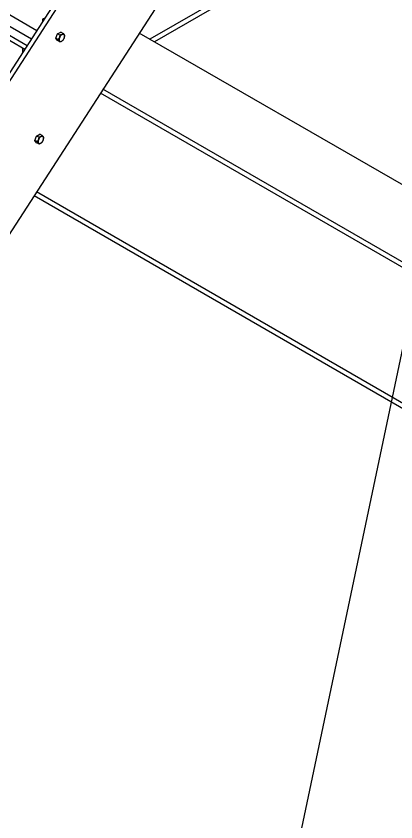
# Model space of a CAD drawing. Header units: millimetres. Extents: x 1293 to 41893, y 1011 to 26911.
# Drawn here: x 6333 to 6776, y 19195 to 20135 of the extents above; entities that cross this region are included whole.
import ezdxf

# ---------------------------------------------------------------- set-up
doc = ezdxf.new("R2010")
doc.units = ezdxf.units.MM
doc.header["$LTSCALE"] = 50
doc.layers.add('CAPA_1', color=7, linetype='Continuous')
doc.layers.add('STRUC', color=4, linetype='Continuous')
doc.dimstyles.new('SLDDIMSTYLE3', dxfattribs={"dimtxt": 0.18, "dimasz": 100, "dimexe": 0, "dimexo": 0.0625, "dimgap": 0, "dimtad": 0, "dimtih": 1, "dimtoh": 1, "dimdec": 0, "dimrnd": 1e-09, "dimzin": 0, "dimdsep": 46, "dimtxsty": 'Standard', "dimsah": 1, "dimcen": 0.09, "dimadec": 0, "dimazin": 0, "dimtfac": 100, "dimtdec": 0, "dimtofl": 0, "dimtmove": 0, "dimatfit": 3, "dimfxl": 1, "dimfrac": 2, "dimtolj": 1, "dimtzin": 0, "dimarcsym": 0})

msp = doc.modelspace()

# ---------------------------------------------------------------- linework, layer by layer
at = {"color": 7, "linetype": 'Continuous', "lineweight": 25}
for p, q in [((6659.8213536, 20398.7013351), (5396.1606779, 18444.7672848)), ((6006.7124564, 19576.0203654), (6515.8333802, 20363.2480823)), ((6006.7124564, 19566.4854136), (6509.6598882, 20344.1673748)), ((6357.1210498, 20117.8393008), (6299.9023928, 20150.8709284)), ((6366.9863246, 20133.1461129), (6363.7656889, 20131.2868795)), ((6363.7656889, 20131.2868795), (6363.7656889, 20128.1135675)), ((6365.2647553, 20130.4214869), (6363.7656889, 20131.2868795)), ((6379.3343456, 20109.1681136), (6381.278628, 20114.1792996)), ((6381.92681, 20107.6715157), (6379.3343456, 20109.1681136)), ((6381.278628, 20106.4017484), (6379.3343456, 20109.1681136)), ((6381.278628, 20114.1792996), (6385.167193, 20116.4241204)), ((6383.8710925, 20112.6827017), (6381.278628, 20114.1792996)), ((6387.7596575, 20114.9275225), (6385.167193, 20116.4241204)), ((6383.8710925, 20104.9051505), (6381.278628, 20106.4017484)), ((6354.8150253, 19990.040948), (6356.7593078, 19995.052134)), ((6356.7593078, 19995.052134), (6360.6478727, 19997.2969547)), ((6359.3517722, 19993.5555361), (6356.7593078, 19995.052134)), ((6363.2403372, 19995.8003569), (6360.6478727, 19997.2969547)), ((6357.4074897, 19988.5443501), (6354.8150253, 19990.040948)), ((6356.7593078, 19987.2745827), (6354.8150253, 19990.040948)), ((6359.3517722, 19985.7779849), (6356.7593078, 19987.2745827))]:
    msp.add_line(p, q, dxfattribs=at)
at = {"color": 7, "linetype": 'Continuous', "lineweight": 25, "flags": 128}
for points in [[(6386.2163292, 20113.3732899), (6385.479721, 20112.8486332), (6384.7828234, 20112.1534172), (6384.1632066, 20111.3251212), (6383.6542741, 20110.4083989), (6383.2834627, 20109.452671), (6383.0707628, 20108.509461), (6383.0276413, 20107.6296177), (6383.1564228, 20106.8605735), (6383.4501646, 20106.243788), (6383.893031, 20105.8125121), (6384.4611471, 20105.5899961), (6385.1238855, 20105.5882357), (6385.8455178, 20105.8073261), (6386.5871407, 20106.2354558), (6387.308773, 20106.8495444), (6387.9715114, 20107.6164862), (6388.5396274, 20108.4949351), (6388.9824939, 20109.4375337), (6389.2762357, 20110.3934664), (6389.4050172, 20111.3111984), (6389.3618956, 20112.1412547), (6389.1491958, 20112.8388866), (6388.7783844, 20113.3664848), (6388.2694519, 20113.6956062), (6387.649835, 20113.8085077), (6386.9529375, 20113.699103), (6386.2163292, 20113.3732899)], [(6361.6970089, 19994.2461242), (6360.9604007, 19993.7214675), (6360.2635032, 19993.0262515), (6359.6438863, 19992.1979556), (6359.1349538, 19991.2812332), (6358.7641424, 19990.3255053), (6358.5514426, 19989.3822954), (6358.508321, 19988.502452), (6358.6371025, 19987.7334079), (6358.9308443, 19987.1166223), (6359.3737107, 19986.6853465), (6359.9418268, 19986.4628304), (6360.6045652, 19986.4610701), (6361.3261975, 19986.6801604), (6362.0678204, 19987.1082902), (6362.7894527, 19987.7223788), (6363.4521911, 19988.4893206), (6364.0203071, 19989.3677695), (6364.4631736, 19990.3103681), (6364.7569154, 19991.2663007), (6364.8856969, 19992.1840327), (6364.8425753, 19993.014089), (6364.6298755, 19993.711721), (6364.2590641, 19994.2393191), (6363.7501316, 19994.5684405), (6363.1305147, 19994.6813421), (6362.4336172, 19994.5719373), (6361.6970089, 19994.2461242)]]:
    msp.add_lwpolyline(points, dxfattribs=at)
at = {"color": 7, "linetype": 'Continuous', "lineweight": 25}
for points, knots in [([(6383.8710925, 20112.6827017), (6383.7886466, 20112.1982621), (6383.6219669, 20111.2188782), (6383.0569651, 20109.4575491), (6382.364424, 20108.3630962), (6381.92681, 20107.6715157)], [0, 0, 0, 0, 0.2648633469, 0.5354700776, 1, 1, 1, 1]), ([(6381.92681, 20107.6715157), (6382.1816623, 20107.3817943), (6382.6968932, 20106.7960689), (6383.4553189, 20105.7987383), (6383.7100984, 20105.2511619), (6383.8710925, 20104.9051505)], [0, 0, 0, 0, 0.2648633469, 0.5354700776, 1, 1, 1, 1]), ([(6387.7596575, 20114.9275225), (6387.6382084, 20114.8049396), (6387.2864291, 20114.4498761), (6386.5884389, 20113.8952611), (6385.4398862, 20113.2307687), (6384.4514122, 20112.8854397), (6383.8710925, 20112.6827017)], [0, 0, 0, 0, 0.1315464599, 0.3810267709, 0.6366091688, 1, 1, 1, 1]), ([(6389.7039399, 20112.1611573), (6389.621494, 20112.3513507), (6389.4548143, 20112.7358617), (6388.8898126, 20113.6215311), (6388.1972714, 20114.4218219), (6387.7596575, 20114.9275225)], [0, 0, 0, 0, 0.2648633469, 0.5354700776, 1, 1, 1, 1]), ([(6387.7596575, 20107.1499713), (6388.0145097, 20107.5348828), (6388.5297406, 20108.3130524), (6389.2881664, 20109.9627202), (6389.5429458, 20111.3098876), (6389.7039399, 20112.1611573)], [0, 0, 0, 0, 0.2648633469, 0.5354700776, 1, 1, 1, 1]), ([(6383.8710925, 20104.9051505), (6384.4514221, 20105.1078843), (6385.4296793, 20105.4496312), (6386.5806089, 20106.1123038), (6387.280515, 20106.6663586), (6387.6382099, 20107.0273907), (6387.7596575, 20107.1499713)], [0, 0, 0, 0, 0.3633893563, 0.612562675, 0.868454074, 1, 1, 1, 1]), ([(6363.2403372, 19995.8003569), (6363.1188882, 19995.677774), (6362.7671088, 19995.3227104), (6362.0691186, 19994.7680954), (6360.9205659, 19994.1036031), (6359.9320919, 19993.7582741), (6359.3517722, 19993.5555361)], [0, 0, 0, 0, 0.1315464599, 0.3810267709, 0.6366091688, 1, 1, 1, 1]), ([(6365.1846197, 19993.0339916), (6365.1021737, 19993.224185), (6364.9354941, 19993.6086961), (6364.3704923, 19994.4943654), (6363.6779512, 19995.2946563), (6363.2403372, 19995.8003569)], [0, 0, 0, 0, 0.2648633469, 0.5354700776, 1, 1, 1, 1]), ([(6359.3517722, 19993.5555361), (6359.2693263, 19993.0710965), (6359.1026466, 19992.0917126), (6358.5376448, 19990.3303835), (6357.8451037, 19989.2359305), (6357.4074897, 19988.5443501)], [0, 0, 0, 0, 0.2648633469, 0.5354700776, 1, 1, 1, 1]), ([(6357.4074897, 19988.5443501), (6357.662342, 19988.2546286), (6358.1775729, 19987.6689033), (6358.9359986, 19986.6715726), (6359.1907781, 19986.1239962), (6359.3517722, 19985.7779849)], [0, 0, 0, 0, 0.2648633469, 0.5354700776, 1, 1, 1, 1]), ([(6359.3517722, 19985.7779849), (6359.9321018, 19985.9807187), (6360.910359, 19986.3224656), (6362.0612886, 19986.9851381), (6362.7611947, 19987.5391929), (6363.1188896, 19987.900225), (6363.2403372, 19988.0228056)], [0, 0, 0, 0, 0.36338935629, 0.61256267501, 0.86845407398, 1, 1, 1, 1]), ([(6363.2403372, 19988.0228056), (6363.4951895, 19988.4077172), (6364.0104203, 19989.1858868), (6364.7688461, 19990.8355545), (6365.0236255, 19992.1827219), (6365.1846197, 19993.0339916)], [0, 0, 0, 0, 0.2648633469, 0.5354700776, 1, 1, 1, 1])]:
    msp.add_open_spline(points, degree=3, knots=knots, dxfattribs=at)
at = {"layer": 'STRUC', "linetype": 'Continuous', "lineweight": 25}
for p, q in [((6724.913854, 20244.2989237), (6488.9107649, 20108.0572404)), ((6741.5473654, 20247.8174721), (6494.1800382, 20105.0153537)), ((6350.7801934, 20108.034758), (6293.5615364, 20141.0663856)), ((6343.0308481, 20096.0523407), (6285.8121911, 20129.0839683)), ((6345.8957731, 20100.4822281), (6288.6771161, 20133.5138557)), ((6345.8967985, 20100.4838136), (6288.6781415, 20133.5154412)), ((7421.0285265, 19569.9571104), (6476.4910273, 20115.2270023)), ((6340.3197562, 20097.6174208), (6340.3197562, 20091.8603175)), ((7623.1095094, 19357.078659), (6431.180022, 20045.1649058)), ((7623.1095094, 19363.1624324), (6434.044947, 20049.5947932)), ((7554.7558539, 19238.0837407), (6356.561748, 19929.7864747)), ((7554.7558539, 19231.9999672), (6353.696823, 19925.3565872))]:
    msp.add_line(p, q, dxfattribs=at)

# ---------------------------------------------------------------- leaders
at = {"layer": 'CAPA_1'}
msp.add_leader([(6994.331552, 20751.4025463), (6534.8716693, 18564.5210806)], dimstyle='SLDDIMSTYLE3', dxfattribs=at)

doc.saveas('drawing.dxf')
